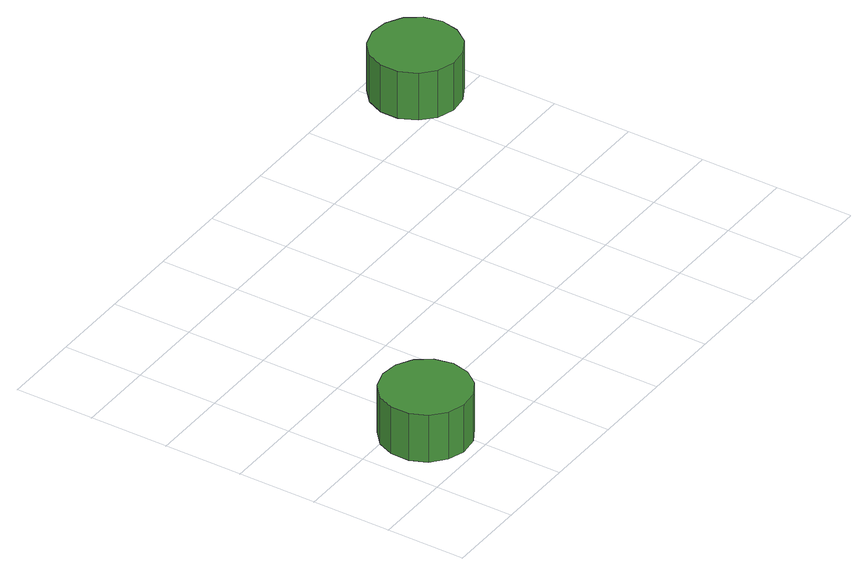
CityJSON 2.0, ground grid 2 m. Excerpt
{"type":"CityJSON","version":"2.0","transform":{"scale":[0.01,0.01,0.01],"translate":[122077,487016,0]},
"CityObjects":{
"tree1":{"type":"SolitaryVegetationObject","attributes":{"function":"something"},"geometry":[{"type":"MultiSurface","lod":"1","boundaries":[[[0,1,2,3,4,5,6,7,8,9,10,11,12,13,14]],[[15,16,17,18,19,20,21,22,23,24,25,26,27,28,29]],[[0,29,28,1]],[[1,28,27,2]],[[2,27,26,3]],[[3,26,25,4]],[[4,25,24,5]],[[5,24,23,6]],[[6,23,22,7]],[[7,22,21,8]],[[8,21,20,9]],[[9,20,19,10]],[[10,19,18,11]],[[11,18,17,12]],[[12,17,16,13]],[[13,16,15,14]],[[14,15,29,0]]]}]},
"tree2":{"type":"SolitaryVegetationObject","attributes":{"function":"something"},"geometry":[{"type":"MultiSurface","lod":"1","boundaries":[[[30,31,32,33,34,35,36,37,38,39,40,41,42,43,44]],[[45,46,47,48,49,50,51,52,53,54,55,56,57,58,59]],[[30,59,58,31]],[[31,58,57,32]],[[32,57,56,33]],[[33,56,55,34]],[[34,55,54,35]],[[35,54,53,36]],[[36,53,52,37]],[[37,52,51,38]],[[38,51,50,39]],[[39,50,49,40]],[[40,49,48,41]],[[41,48,47,42]],[[42,47,46,43]],[[43,46,45,44]],[[44,45,59,30]]]}]}
},
"vertices":[
[274,135,186],[264,181,186],[237,218,186],[197,241,186],[151,246,186],[107,232,186],[72,201,186],[54,159,186],[54,112,186],[72,70,186],[107,39,186],[151,25,186],[197,30,186],[237,53,186],[264,90,186],[264,90,57],[237,53,57],[197,30,57],[151,25,57],[107,39,57],[72,70,57],[54,112,57],[54,159,57],[72,201,57],[107,232,57],[151,246,57],[197,241,57],[237,218,57],[264,181,57],[274,135,57],
[1375,885,190],[1365,930,190],[1338,967,190],[1298,990,190],[1252,995,190],[1208,981,190],[1174,950,190],[1155,908,190],[1155,862,190],[1174,819,190],[1208,788,190],[1252,774,190],[1298,779,190],[1338,802,190],[1365,840,190],[1365,840,61],[1338,802,61],[1298,779,61],[1252,774,61],[1208,788,61],[1174,819,61],[1155,862,61],[1155,908,61],[1174,950,61],[1208,981,61],[1252,995,61],[1298,990,61],[1338,967,61],[1365,930,61],[1375,885,61]
]}
